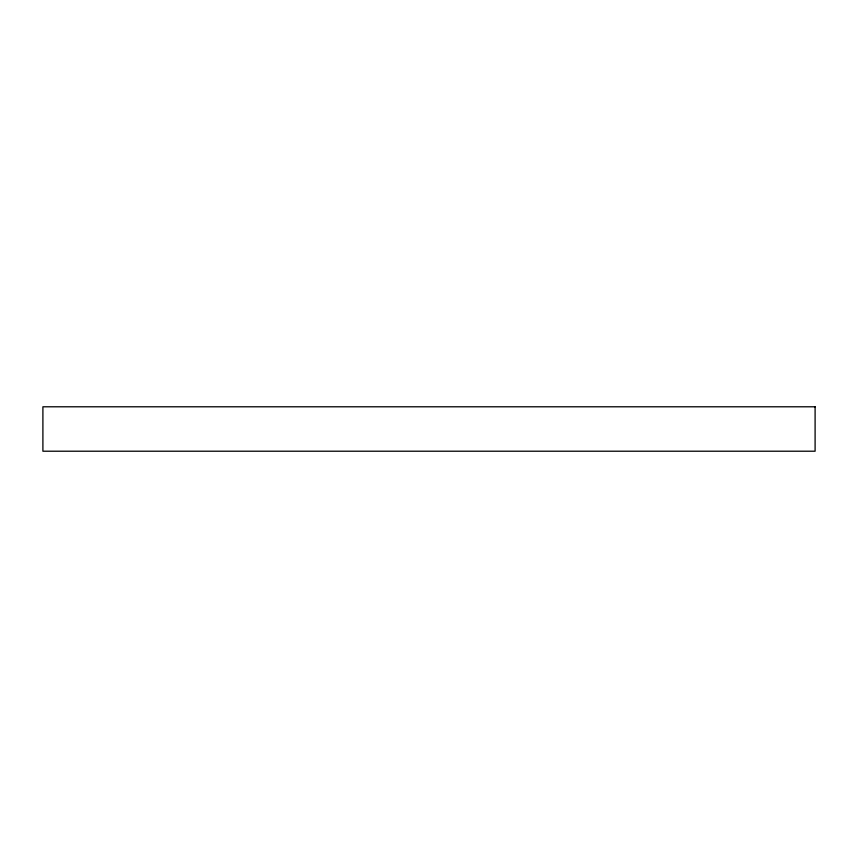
<?xml version="1.0" encoding="UTF-8"?>
<svg xmlns="http://www.w3.org/2000/svg" width="858" height="858" viewBox="0 0 858 858"><rect width="100%" height="100%" fill="white"/><g stroke="black" fill="none" stroke-linecap="round" stroke-linejoin="round"><path stroke-width="1.29" d="M815.1 406.789L42.9 406.789L42.9 451.211L815.1 451.211L815.1 406.789"/></g></svg>
